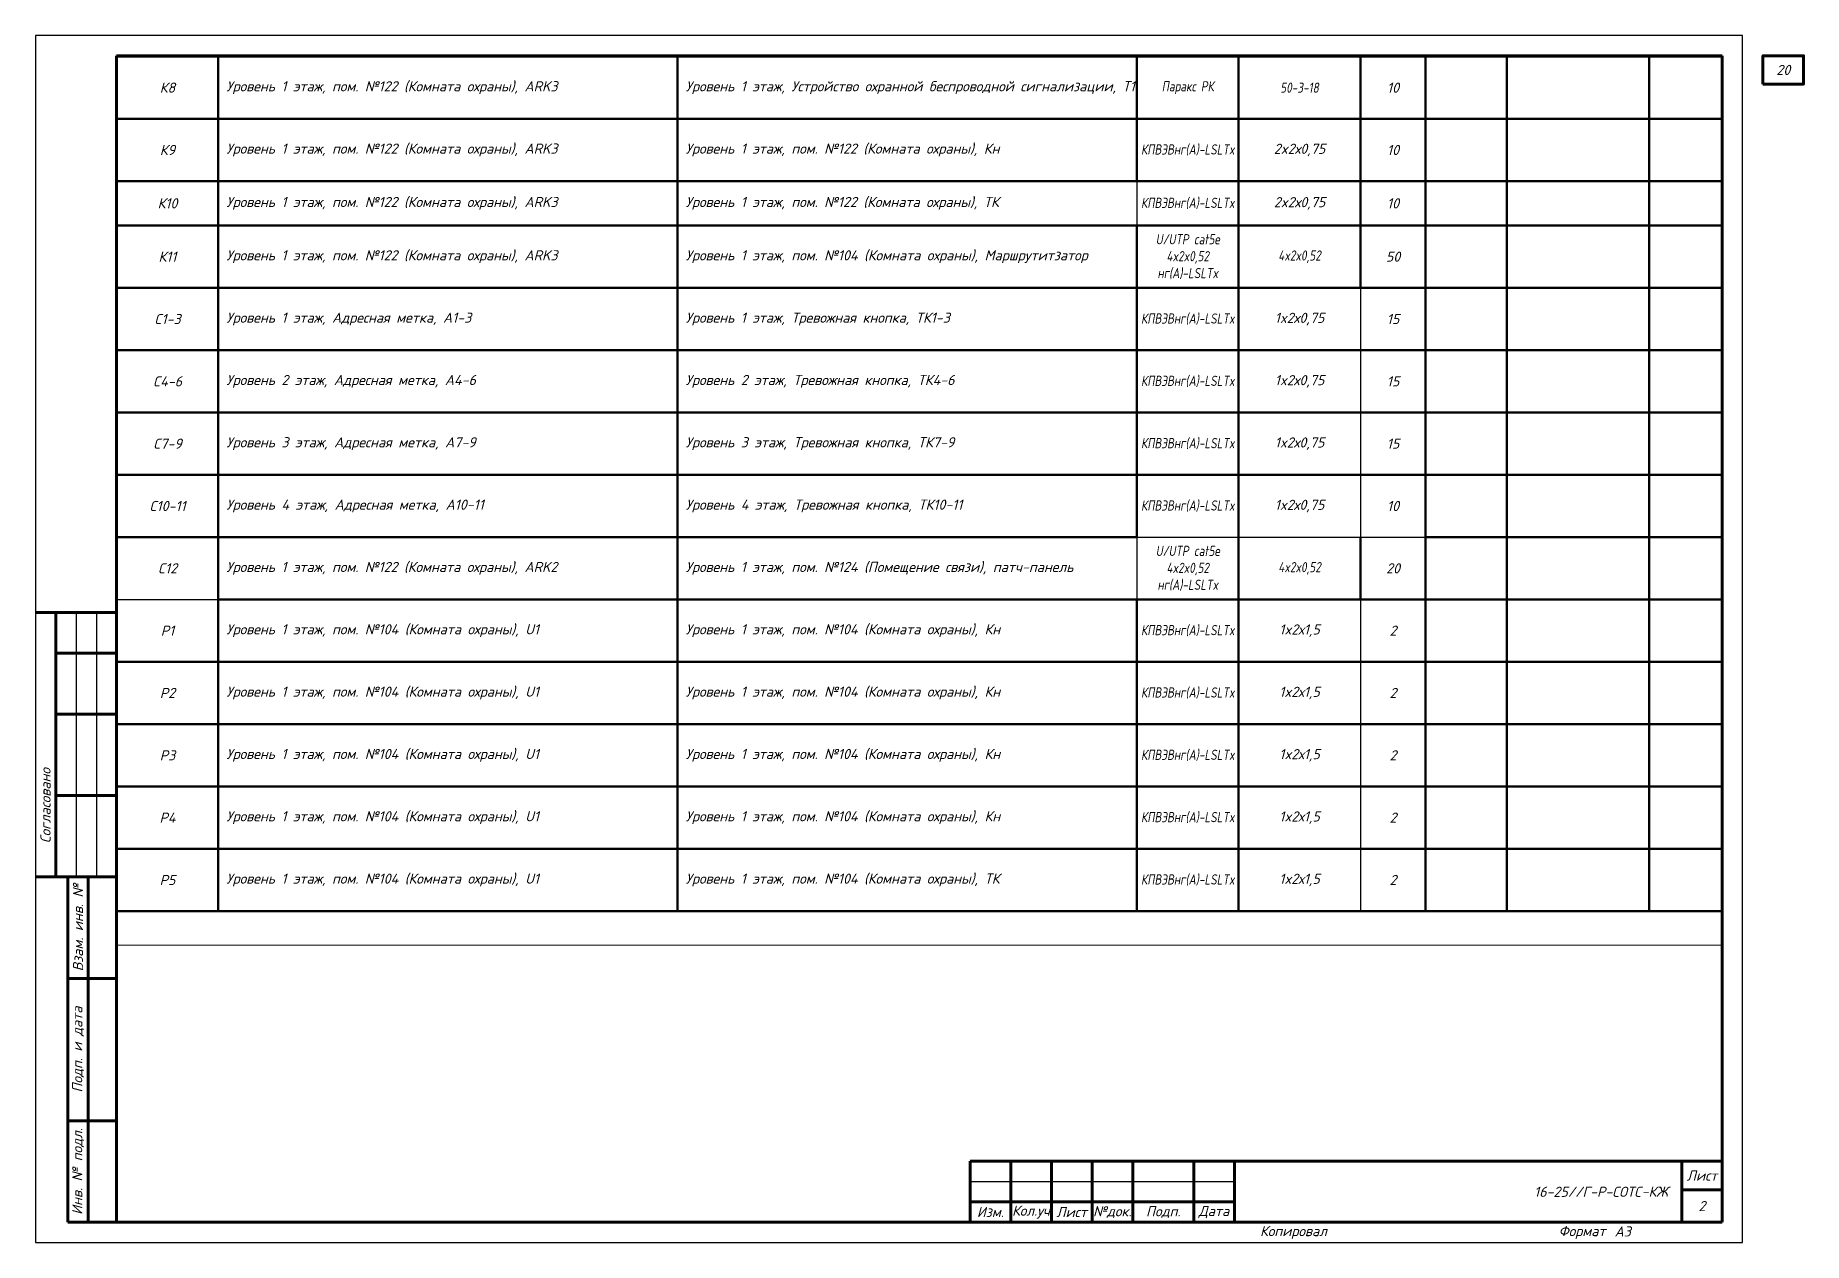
# Paper-space layout 'КЖ2' of a CAD drawing. Extents: x 0 to 435, y 0 to 297.
# The model-space entities are those that its viewports show. They can reach past a viewport. Long polylines and large blocks are cut down to what shows.
import ezdxf
from ezdxf.enums import TextEntityAlignment as Align

# ---------------------------------------------------------------- set-up
doc = ezdxf.new("R2010")
doc.units = 0
doc.header["$LTSCALE"] = 100
doc.layers.get('Defpoints').update_dxf_attribs({"color": 42})
doc.layers.add('1', color=7, linetype='Continuous')
doc.styles.add('ISOCPEUR', font='isocpeui.ttf', dxfattribs={"height": 250})

# ---------------------------------------------------------------- blocks, each defined once
blk = doc.blocks.new('*U73')
at = {"linetype": 'Continuous', "lineweight": 25}
for p, q in [((420, 297), (0, 297)), ((0, 297), (0, 0)), ((420, 0), (420, 297)), ((10, 155), (10, 90)), ((15, 155), (15, 90)), ((230, 15), (295, 15)), ((0, 0), (420, 0))]:
    blk.add_line(p, q, dxfattribs=at)
at = {"linetype": 'Continuous', "lineweight": 60}
for p, q in [((415, 292), (20, 292)), ((20, 292), (20, 5)), ((415, 5), (415, 292)), ((20, 155), (0, 155)), ((5, 155), (5, 90)), ((20, 145), (5, 145)), ((20, 130), (5, 130)), ((20, 110), (5, 110)), ((20, 90), (0, 90)), ((8, 90), (8, 5)), ((13, 90), (13, 5)), ((8, 65), (20, 65)), ((8, 30), (20, 30)), ((230, 5), (230, 20)), ((230, 20), (415, 20)), ((240, 20), (240, 5)), ((250, 20), (250, 5)), ((260, 20), (260, 5)), ((270, 20), (270, 5)), ((285, 20), (285, 5)), ((295, 5), (295, 20)), ((405, 5), (405, 20)), ((415, 5), (415, 20)), ((230, 10), (295, 10)), ((405, 13), (415, 13)), ((8, 5), (20, 5)), ((20, 5), (415, 5)), ((230, 5), (415, 5))]:
    blk.add_line(p, q, dxfattribs=at)
at = {"lineweight": 60}
blk.add_lwpolyline([(425, 285), (435, 285), (435, 292), (425, 292)], close=True, dxfattribs=at)
at = {"linetype": 'Continuous', "char_height": 2.5, "attachment_point": 5, "rotation": 90, "style": 'ISOCPEUR'}
for s, insert, width in [('Согласовано', (2.5, 107.5), 35), ('Взам. инв. №', (10.5, 77.5), 25), ('Подп. и дата', (10.5, 47.5), 35), ('Инв. № подл.', (10.5, 17.5), 25)]:
    blk.add_mtext(s, dxfattribs=dict(at, insert=insert, width=width))
at = {"char_height": 2.5, "attachment_point": 5, "style": 'ISOCPEUR'}
for s, insert, width in [('Лист', (410, 16.5), 10), ('Изм.', (234.92, 7.52), 10), ('Кол.уч', (244.92, 7.52), 10), ('Лист', (254.92, 7.52), 10), ('№док.', (264.92, 7.52), 10), ('Подп.', (277.46, 7.52), 15.0758), ('Дата', (289.92, 7.52), 10)]:
    blk.add_mtext(s, dxfattribs=dict(at, insert=insert, width=width))
at = {"linetype": 'Continuous', "char_height": 2.5, "style": 'ISOCPEUR'}
for s, insert, width, attachment_point in [('16-25//Г-Р-СОТС', (395, 12.51), 100, 6), ('Копировал', (309.5, 2.5), 25, 5), ('Формат', (380.5, 2.5), 16, 5)]:
    blk.add_mtext(s, dxfattribs=dict(at, insert=insert, width=width, attachment_point=attachment_point))
at = {"style": 'ISOCPEUR'}
for tag, p in [('Сквозная_нумерация', (430, 288.5)), ('Форма6_номер_листа', (410, 9))]:
    blk.add_attdef(tag, text='', height=2.5, dxfattribs=at).set_placement(p, align=Align.MIDDLE_CENTER)
blk.add_attdef('Форма6_дополнительный_шифр', text='', height=2.5, dxfattribs=at).set_placement((395, 12.5), align=Align.MIDDLE_LEFT)
at = {"style": 'ISOCPEUR', "flags": 8}
blk.add_attdef('Формат', (388.5, 1.5), '', height=2.5, dxfattribs=at)
blk = doc.blocks.new('*T59')
at = {"color": 0, "linetype": 'ByBlock', "lineweight": 50, "transparency": 16777216}
for p, q in [((0, 0), (39533, 0)), ((0, 0), (0, -43150)), ((2500, 0), (2500, -43150)), ((25100, 0), (25100, -25192)), ((39533, 0), (39533, -43150)), ((2500, -767), (13800, -767)), ((13800, -767), (13800, -43150)), ((25100, -767), (32200, -767)), ((32200, -767), (32200, -43150)), ((25100, -1533), (27600, -1533)), ((27600, -1533), (27600, -43150)), ((30600, -1533), (30600, -27817)), ((32200, -1533), (34200, -1533)), ((34200, -1533), (34200, -43150)), ((37700, -1533), (37700, -43150)), ((0, -3750), (39533, -3750)), ((0, -4842), (39533, -4842)), ((0, -5934), (39533, -5934)), ((0, -7025), (39533, -7025)), ((0, -8117), (39533, -8117)), ((0, -9209), (39533, -9209)), ((0, -10300), (39533, -10300)), ((0, -11392), (39533, -11392)), ((0, -12925), (39533, -12925)), ((0, -14459), (39533, -14459)), ((0, -15992), (39533, -15992)), ((0, -17525), (39533, -17525)), ((0, -19059), (39533, -19059)), ((0, -20592), (39533, -20592)), ((0, -22125), (39533, -22125)), ((0, -23659), (39533, -23659)), ((0, -25192), (39533, -25192)), ((0, -26284), (39533, -26284)), ((25100, -26284), (25100, -33950)), ((0, -27817), (39533, -27817)), ((0, -29350), (39533, -29350)), ((0, -30884), (39533, -30884)), ((0, -32417), (39533, -32417)), ((0, -33950), (25100, -33950)), ((30600, -33950), (30600, -35484)), ((32200, -33950), (39533, -33950)), ((2500, -35484), (39533, -35484)), ((25100, -35484), (25100, -43150)), ((0, -37017), (39533, -37017)), ((0, -38550), (39533, -38550)), ((0, -40084), (39533, -40084)), ((0, -41617), (39533, -41617)), ((0, -43150), (39533, -43150))]:
    blk.add_line(p, q, dxfattribs=at)
at = {"color": 0, "linetype": 'ByBlock', "lineweight": -2, "transparency": 16777216}
for p, q in [((13800, -767), (25100, -767)), ((32200, -767), (39533, -767)), ((27600, -1533), (32200, -1533)), ((34200, -1533), (39533, -1533)), ((25100, -25192), (25100, -26284)), ((30600, -27817), (30600, -33950)), ((25100, -33950), (32200, -33950)), ((25100, -33950), (25100, -35484)), ((0, -35484), (2500, -35484)), ((30600, -35484), (30600, -43150))]:
    blk.add_line(p, q, dxfattribs=at)
at = {"color": 0, "lineweight": 20, "transparency": 16777216, "char_height": 250, "style": 'ISOCPEUR'}
for s, insert, width, attachment_point in [('{\\C256;Трасса}', (13800, -383), 22588, 5), ('Кабель', (32316, -383), 14420.83, 5), ('по проекту', (28650, -1150), 7088, 5), ('проложен', (35866, -1150), 7320.83, 5), ('Марки-\\Pровка \\Pкабеля', (1250, -1875), 2488, 5), ('Начало ', (8150, -2259), 10500, 5), ('Конец', (19450, -2259), 11288, 5), ('Количество кабелей и сечение жил, напряжение', (29100, -2642), 2988, 5), ('Количество кабелей и сечение жил, напряжение', (35950, -2642), 3488, 5), ('Марка', (26350, -2642), 2488, 5), ('Длина, м', (31400, -2642), 1588, 5), ('Марка', (33200, -2642), 1988, 5), ('Длина, м', (38616, -2642), 1820.83, 5), ('{\\C256;ОШ1}', (1250, -4296), 2100, 5), ('Уровень 1 этаж{\\C256;, пом. №122 (Комната охраны), ARK1}', (2700, -4296), 10900, 4), ('Уровень 1 этаж{\\C256;, пом. №122 (Комната охраны), ARK1}', (14000, -4296), 10900, 4), ('{\\fISOCPEUR|b0|i0|c204|p34;\\Q10;\\W0.8;КПВЭВнг(А)-LSLTx}', (26350, -4296), 2100, 5), ('1x2х0,75', (29100, -4296), 2600, 5), ('520', (31400, -4296), 1200, 5), ('Уровень 1 этаж{\\C256;, пом. №122 (Комната охраны), ARK1}', (2700, -5388), 10900, 4), ('Уровень 1 этаж{\\C256;, пом. №122 (Комната охраны), ARK1}', (14000, -5388), 10900, 4), ('{\\C256;OШ2}', (1250, -5388), 2100, 5), ('{\\fISOCPEUR|b0|i0|c204|p34;\\Q10;\\W0.8;КПВЭВнг(А)-LSLTx}', (26350, -5388), 2100, 5), ('1x2х0,75', (29100, -5388), 2600, 5), ('1250', (31400, -5388), 1200, 5), ('{\\C256;OШ3}', (1250, -6480), 2100, 5), ('Уровень 1 этаж{\\C256;, пом. №122 (Комната охраны), ARK2}', (2700, -6480), 10900, 4), ('Уровень 1 этаж{\\C256;, пом. №122 (Комната охраны), ARK2}', (14000, -6480), 10900, 4), ('{\\fISOCPEUR|b0|i0|c204|p34;\\Q10;\\W0.8;КПВЭВнг(А)-LSLTx}', (26350, -6480), 2100, 5), ('1x2х0,75', (29100, -6480), 2600, 5), ('550', (31400, -6480), 1200, 5), ('Уровень 1 этаж{\\C256;, пом. №122 (Комната охраны), ARK2}', (2700, -7571), 10900, 4), ('Уровень 1 этаж{\\C256;, пом. №122 (Комната охраны), ARK2}', (14000, -7571), 10900, 4), ('{\\C256;OШ4}', (1250, -7571), 2100, 5), ('{\\fISOCPEUR|b0|i0|c204|p34;\\Q10;\\W0.8;КПВЭВнг(А)-LSLTx}', (26350, -7571), 2100, 5), ('1x2х0,75', (29100, -7571), 2600, 5), ('1100', (31400, -7571), 1200, 5), ('R1', (1250, -8663), 2100, 5), ('Уровень 1 этаж{\\C256;, пом. №122 (Комната охраны), ARK1}', (2700, -8663), 10900, 4), ('Уровень 1 этаж{\\C256;, пом. №122 (Комната охраны), ARK1}', (14000, -8663), 10900, 4), ('{\\fISOCPEUR|b0|i0|c204|p34;\\Q10;\\W0.8;КПВЭВнг(А)-LSLTx}', (26350, -8663), 2100, 5), ('1x2х0,75', (29100, -8663), 2600, 5), ('5', (31400, -8663), 1200, 5), ('Уровень 1 этаж{\\C256;, пом. №122 (Комната охраны), ARK2}', (2700, -9755), 10900, 4), ('Уровень 1 этаж{\\C256;, пом. №122 (Комната охраны), БИУ1}', (14000, -9755), 10900, 4), ('R2', (1250, -9755), 2100, 5), ('{\\fISOCPEUR|b0|i0|c204|p34;\\Q10;\\W0.8;КПВЭВнг(А)-LSLTx}', (26350, -9755), 2100, 5), ('1x2х0,75', (29100, -9755), 2600, 5), ('5', (31400, -9755), 1200, 5), ('R3', (1250, -10846), 2100, 5), ('Уровень 1 этаж{\\C256;, пом. №122 (Комната охраны), БИУ1}', (2700, -10846), 10900, 4), ('Уровень 1 этаж{\\C256;, пом. №122 (Комната охраны), БИУ2}', (14000, -10846), 10900, 4), ('{\\fISOCPEUR|b0|i0|c204|p34;\\Q10;\\W0.8;КПВЭВнг(А)-LSLTx}', (26350, -10846), 2100, 5), ('1x2х0,75', (29100, -10846), 2600, 5), ('5', (31400, -10846), 1200, 5), ('К1', (1250, -12159), 2100, 5), ('Уровень 1 этаж{\\C256;, пом. №122 (Комната охраны), ARK3}', (2700, -12159), 10900, 4), ('Уровень 1 этаж{\\C256;, }Устройство охранной беспроводной сигнализации, Т1', (14000, -12159), 10900, 4), ('{\\fISOCPEUR|b0|i0|c204|p34;\\Q10;\\W0.8;КПВЭВнг(А)-LSLTx}', (26350, -12159), 2100, 5), ('2x2х0,75', (29100, -12159), 2600, 5), ('15', (31400, -12159), 1200, 5), ('К2', (1250, -13692), 2100, 5), ('Уровень 1 этаж{\\C256;, пом. №122 (Комната охраны), ARK3}', (2700, -13692), 10900, 4), ('Уровень 1 этаж{\\C256;, }Устройство охранной беспроводной сигнализации, Т2', (14000, -13692), 10900, 4), ('{\\fISOCPEUR|b0|i0|c204|p34;\\Q10;\\W0.8;КПВЭВнг(А)-LSLTx}', (26350, -13692), 2100, 5), ('2x2х0,75', (29100, -13692), 2600, 5), ('70', (31400, -13692), 1200, 5), ('К3', (1250, -15225), 2100, 5), ('Уровень 1 этаж{\\C256;, пом. №122 (Комната охраны), ARK3}', (2700, -15225), 10900, 4), ('Уровень 2 этаж{\\C256;, }Устройство охранной беспроводной сигнализации, Т3', (14000, -15225), 10900, 4), ('{\\fISOCPEUR|b0|i0|c204|p34;\\Q10;\\W0.8;КПВЭВнг(А)-LSLTx}', (26350, -15225), 2100, 5), ('2x2х0,75', (29100, -15225), 2600, 5), ('40', (31400, -15225), 1200, 5), ('К4', (1250, -16759), 2100, 5), ('Уровень 1 этаж{\\C256;, пом. №122 (Комната охраны), ARK3}', (2700, -16759), 10900, 4), ('Уровень 2 этаж{\\C256;, }Устройство охранной беспроводной сигнализации, Т4', (14000, -16759), 10900, 4), ('{\\fISOCPEUR|b0|i0|c204|p34;\\Q10;\\W0.8;КПВЭВнг(А)-LSLTx}', (26350, -16759), 2100, 5), ('2x2х0,75', (29100, -16759), 2600, 5), ('45', (31400, -16759), 1200, 5), ('К5', (1250, -18292), 2100, 5), ('Уровень 1 этаж{\\C256;, пом. №122 (Комната охраны), ARK3}', (2700, -18292), 10900, 4), ('Уровень 3 этаж{\\C256;, }Устройство охранной беспроводной сигнализации, Т5', (14000, -18292), 10900, 4), ('{\\fISOCPEUR|b0|i0|c204|p34;\\Q10;\\W0.8;КПВЭВнг(А)-LSLTx}', (26350, -18292), 2100, 5), ('2x2х0,75', (29100, -18292), 2600, 5), ('50', (31400, -18292), 1200, 5), ('К6', (1250, -19825), 2100, 5), ('Уровень 1 этаж{\\C256;, пом. №122 (Комната охраны), ARK3}', (2700, -19825), 10900, 4), ('Уровень 3 этаж{\\C256;, }Устройство охранной беспроводной сигнализации, Т6', (14000, -19825), 10900, 4), ('{\\fISOCPEUR|b0|i0|c204|p34;\\Q10;\\W0.8;КПВЭВнг(А)-LSLTx}', (26350, -19825), 2100, 5), ('2x2х0,75', (29100, -19825), 2600, 5), ('55', (31400, -19825), 1200, 5), ('К7', (1250, -21359), 2100, 5), ('Уровень 1 этаж{\\C256;, пом. №122 (Комната охраны), ARK3}', (2700, -21359), 10900, 4), ('Уровень 4 этаж{\\C256;, }Устройство охранной беспроводной сигнализации, Т7', (14000, -21359), 10900, 4), ('{\\fISOCPEUR|b0|i0|c204|p34;\\Q10;\\W0.8;КПВЭВнг(А)-LSLTx}', (26350, -21359), 2100, 5), ('2x2х0,75', (29100, -21359), 2600, 5), ('65', (31400, -21359), 1200, 5), ('К8', (1250, -22892), 2100, 5), ('Уровень 1 этаж{\\C256;, пом. №122 (Комната охраны), ARK3}', (2700, -22892), 10900, 4), ('Уровень 1 этаж{\\C256;, }Устройство охранной беспроводной сигнализации, Т1', (14000, -22892), 10900, 4), ('{\\fISOCPEUR|b0|i0|c204|p34;\\Q10;\\W0.8;Паракс РК  }', (26350, -22892), 2100, 5), ('{\\fISOCPEUR|b0|i0|c204|p34;\\Q10;\\W0.8;50-3-18}', (29100, -22892), 2600, 5), ('10', (31400, -22892), 1200, 5), ('К9', (1250, -24425), 2100, 5), ('Уровень 1 этаж{\\C256;, пом. №122 (Комната охраны), ARK3}', (2700, -24425), 10900, 4), ('Уровень 1 этаж{\\C256;, пом. №122 (Комната охраны), Кн}', (14000, -24425), 10900, 4), ('{\\fISOCPEUR|b0|i0|c204|p34;\\Q10;\\W0.8;КПВЭВнг(А)-LSLTx}', (26350, -24425), 2100, 5), ('2x2х0,75', (29100, -24425), 2600, 5), ('10', (31400, -24425), 1200, 5), ('К10', (1250, -25738), 2100, 5), ('Уровень 1 этаж{\\C256;, пом. №122 (Комната охраны), ARK3}', (2700, -25738), 10900, 4), ('Уровень 1 этаж{\\C256;, пом. №122 (Комната охраны), ТК}', (14000, -25738), 10900, 4), ('{\\fISOCPEUR|b0|i0|c204|p34;\\Q10;\\W0.8;КПВЭВнг(А)-LSLTx}', (26350, -25738), 2100, 5), ('2x2х0,75', (29100, -25738), 2600, 5), ('10', (31400, -25738), 1200, 5), ('{\\fISOCPEUR|b0|i0|c204|p34;\\Q10;\\W0.8;\\C256;U/UTP cat5е 4x2x0,52 нг(А)-LSLTx}', (26350, -27050), 2100, 5), ('К11', (1250, -27050), 2100, 5), ('Уровень 1 этаж{\\C256;, пом. №122 (Комната охраны), ARK3}', (2700, -27050), 10900, 4), ('Уровень 1 этаж{\\C256;, пом. №104 (Комната охраны), Маршрутитзатор}', (14000, -27050), 10900, 4), ('{\\fISOCPEUR|b0|i0|c204|p34;\\Q10;\\W0.8;\\C256;4x2x0,52}', (29100, -27050), 2600, 5), ('50', (31400, -27050), 1200, 5), ('C1-3', (1250, -28584), 2100, 5), ('Уровень 1 этаж{\\C256;, Адресная метка, А1-3}', (2700, -28584), 10900, 4), ('Уровень 1 этаж{\\C256;, Тревожная кнопка, ТК1-3}', (14000, -28584), 10900, 4), ('{\\fISOCPEUR|b0|i0|c204|p34;\\Q10;\\W0.8;КПВЭВнг(А)-LSLTx}', (26350, -28584), 2100, 5), ('1x2х0,75', (29100, -28584), 2600, 5), ('15', (31400, -28584), 1200, 5), ('C4-6', (1250, -30117), 2100, 5), ('Уровень 2 этаж{\\C256;, Адресная метка, А4-6}', (2700, -30117), 10900, 4), ('Уровень 2 этаж{\\C256;, Тревожная кнопка, ТК4-6}', (14000, -30117), 10900, 4), ('{\\fISOCPEUR|b0|i0|c204|p34;\\Q10;\\W0.8;КПВЭВнг(А)-LSLTx}', (26350, -30117), 2100, 5), ('1x2х0,75', (29100, -30117), 2600, 5), ('15', (31400, -30117), 1200, 5), ('C7-9', (1250, -31650), 2100, 5), ('Уровень 3 этаж{\\C256;, Адресная метка, А7-9}', (2700, -31650), 10900, 4), ('Уровень 3 этаж{\\C256;, Тревожная кнопка, ТК7-9}', (14000, -31650), 10900, 4), ('{\\fISOCPEUR|b0|i0|c204|p34;\\Q10;\\W0.8;КПВЭВнг(А)-LSLTx}', (26350, -31650), 2100, 5), ('1x2х0,75', (29100, -31650), 2600, 5), ('15', (31400, -31650), 1200, 5), ('C10-11', (1250, -33184), 2100, 5), ('Уровень 4 этаж{\\C256;, Адресная метка, А10-11}', (2700, -33184), 10900, 4), ('Уровень 4 этаж{\\C256;, Тревожная кнопка, ТК10-11}', (14000, -33184), 10900, 4), ('{\\fISOCPEUR|b0|i0|c204|p34;\\Q10;\\W0.8;КПВЭВнг(А)-LSLTx}', (26350, -33184), 2100, 5), ('1x2х0,75', (29100, -33184), 2600, 5), ('10', (31400, -33184), 1200, 5), ('{\\fISOCPEUR|b0|i0|c204|p34;\\Q10;\\W0.8;\\C256;U/UTP cat5е 4x2x0,52 нг(А)-LSLTx}', (26350, -34717), 2100, 5), ('C12', (1250, -34717), 2100, 5), ('Уровень 1 этаж{\\C256;, пом. №122 (Комната охраны), ARK2}', (2700, -34717), 10900, 4), ('Уровень 1 этаж{\\C256;, пом. №124 (Помещение связи), патч-панель }', (14000, -34717), 10900, 4), ('{\\fISOCPEUR|b0|i0|c204|p34;\\Q10;\\W0.8;\\C256;4x2x0,52}', (29100, -34717), 2600, 5), ('20', (31400, -34717), 1200, 5), ('Уровень 1 этаж{\\C256;, пом. №104 (Комната охраны), U1}', (2700, -36250), 10900, 4), ('Уровень 1 этаж{\\C256;, пом. №104 (Комната охраны), Кн}', (14000, -36250), 10900, 4), ('{\\fISOCPEUR|b0|i0|c204|p34;\\Q10;\\W0.8;КПВЭВнг(А)-LSLTx}', (26350, -36250), 2100, 5), ('1x2х1,5', (29100, -36250), 2600, 5), ('Р1', (1250, -36250), 2100, 5), ('2', (31400, -36250), 1200, 5), ('Р2', (1250, -37784), 2100, 5), ('Уровень 1 этаж{\\C256;, пом. №104 (Комната охраны), U1}', (2700, -37784), 10900, 4), ('Уровень 1 этаж{\\C256;, пом. №104 (Комната охраны), Кн}', (14000, -37784), 10900, 4), ('{\\fISOCPEUR|b0|i0|c204|p34;\\Q10;\\W0.8;КПВЭВнг(А)-LSLTx}', (26350, -37784), 2100, 5), ('1x2х1,5', (29100, -37784), 2600, 5), ('2', (31400, -37784), 1200, 5), ('Уровень 1 этаж{\\C256;, пом. №104 (Комната охраны), U1}', (2700, -39317), 10900, 4), ('Уровень 1 этаж{\\C256;, пом. №104 (Комната охраны), Кн}', (14000, -39317), 10900, 4), ('Р3', (1250, -39317), 2100, 5), ('{\\fISOCPEUR|b0|i0|c204|p34;\\Q10;\\W0.8;КПВЭВнг(А)-LSLTx}', (26350, -39317), 2100, 5), ('1x2х1,5', (29100, -39317), 2600, 5), ('2', (31400, -39317), 1200, 5), ('Р4', (1250, -40850), 2100, 5), ('Уровень 1 этаж{\\C256;, пом. №104 (Комната охраны), U1}', (2700, -40850), 10900, 4), ('Уровень 1 этаж{\\C256;, пом. №104 (Комната охраны), Кн}', (14000, -40850), 10900, 4), ('{\\fISOCPEUR|b0|i0|c204|p34;\\Q10;\\W0.8;КПВЭВнг(А)-LSLTx}', (26350, -40850), 2100, 5), ('1x2х1,5', (29100, -40850), 2600, 5), ('2', (31400, -40850), 1200, 5), ('Р5', (1250, -42384), 2100, 5), ('Уровень 1 этаж{\\C256;, пом. №104 (Комната охраны), U1}', (2700, -42384), 10900, 4), ('Уровень 1 этаж{\\C256;, пом. №104 (Комната охраны), ТК}', (14000, -42384), 10900, 4), ('{\\fISOCPEUR|b0|i0|c204|p34;\\Q10;\\W0.8;КПВЭВнг(А)-LSLTx}', (26350, -42384), 2100, 5), ('1x2х1,5', (29100, -42384), 2600, 5), ('2', (31400, -42384), 1200, 5)]:
    blk.add_mtext(s, dxfattribs=dict(at, insert=insert, width=width, attachment_point=attachment_point))

msp = doc.modelspace()

# ---------------------------------------------------------------- block references
msp.add_blockref('*T59', (248722, 39093))

psp = doc.layouts.new('КЖ2')

# ---------------------------------------------------------------- block references
ref = psp.add_blockref('*U73', (-0.01, 0.02))
ref.add_attrib('Формат', 'А3', (388.49, 1.52), dxfattribs={"height": 2.5, "style": 'ISOCPEUR'})
ref.add_attrib('Форма6_номер_листа', '2', dxfattribs={"height": 2.5, "style": 'ISOCPEUR'}).set_placement((409.99, 9.02), align=Align.MIDDLE_CENTER)
ref.add_attrib('Сквозная_нумерация', '20', dxfattribs={"height": 2.5, "style": 'ISOCPEUR'}).set_placement((429.99, 288.52), align=Align.MIDDLE_CENTER)

# ---------------------------------------------------------------- texts
at = {"layer": '1', "color": 7, "insert": (395.13, 13.82), "char_height": 2.5, "width": 171.0073, "attachment_point": 1, "style": 'ISOCPEUR'}
psp.add_mtext('-КЖ', dxfattribs=at)

# ---------------------------------------------------------------- viewports
at = {"layer": 'Defpoints', "color": 2}
psp.add_viewport(center=(217.49, 182.62), size=(395, 218.7902), view_center_point=(268472.35, 6047.51), view_height=21879.0201, dxfattribs=at)

doc.saveas('drawing.dxf')
